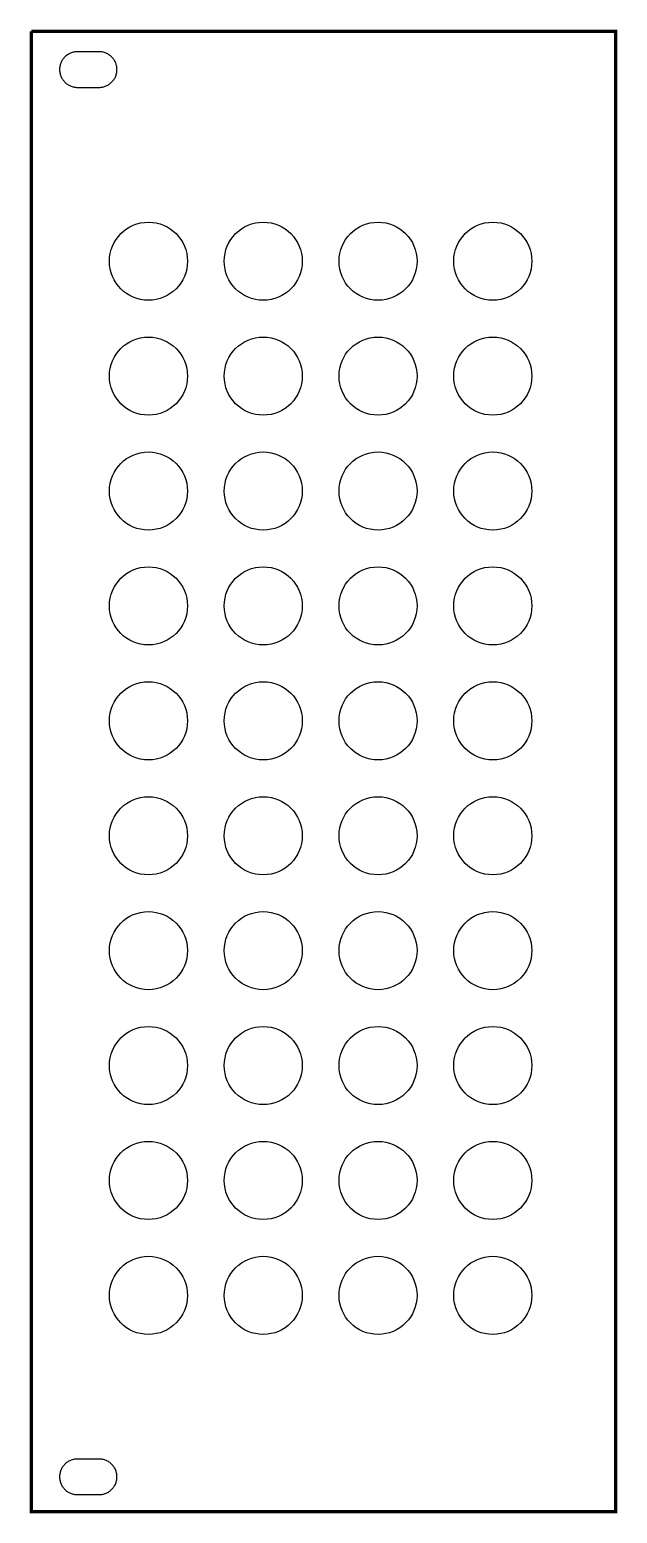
# Model space of a CAD drawing. Header units: millimetres. Extents: x 0 to 51, y -129 to 0.
import ezdxf

# ---------------------------------------------------------------- set-up
doc = ezdxf.new("R2010")
doc.units = ezdxf.units.MM
doc.layers.add('BoardOutLine', color=7, linetype='Continuous', true_color=0xff00ff)
doc.layers.add('Multi-Layer', color=7, linetype='Continuous', true_color=0xc0c0c0)

msp = doc.modelspace()

# ---------------------------------------------------------------- linework, layer by layer
at = {"layer": 'BoardOutLine', "const_width": 0.30000000000000004}
msp.add_lwpolyline([(0, 0), (50.900939801879645, 0), (50.900939801879645, -128.81887223774447), (-0.0007366014732497206, -128.81887223774447), (-0.0007366014732497206, 0)], dxfattribs=at)
at = {"layer": 'Multi-Layer'}
for points in [[(5.986385572771155, -1.7719583439167081), (5.90911861823713, -1.7700279400559111), (4.010109220218396, -1.7700279400559111), (3.9328422656845987, -1.7719583439167081), (3.855778511557105, -1.7777241554482544), (3.779095758191602, -1.7873507747015083), (3.7029718059437755, -1.800762001524049), (3.6276352552705475, -1.8179578359156494), (3.553238506476987, -1.8388874777749606), (3.479984759969625, -1.863500127000293), (3.4080264160528486, -1.8917449834899571), (3.3375920751842614, -1.9235204470409144), (3.2688087376176327, -1.9587757175513616), (3.2018796037592665, -1.9974345948691052), (3.136957073914232, -2.0393700787401485), (3.074193548387143, -2.084480568961112), (3.0137922275845312, -2.132664465328844), (2.9558293116587038, -2.183794767589575), (2.9005080010159645, -2.2377698755398114), (2.84792989585992, -2.294411988823981), (2.798272796545575, -2.3536195072390456), (2.751587503175074, -2.4152400304800494), (2.708051816103648, -2.4790957581915336), (2.667767335534677, -2.5450342900685428), (2.6307848615698504, -2.6129032258064626), (2.597256794513555, -2.682550165100338), (2.567233934467936, -2.7537465074930196), (2.5408178816356894, -2.8263906527812424), (2.5180340360681157, -2.9002286004572397), (2.4989585979172944, -2.975133350266674), (2.4836423672846877, -3.0508763017526235), (2.47213614427244, -3.1273050546100194), (2.4644399288798695, -3.204216408432899), (2.4605791211582755, -3.2814071628142756), (2.4605791211582755, -3.3586741173483006), (2.4644399288798695, -3.4358648717296774), (2.47213614427244, -3.512776225552443), (2.4836423672846877, -3.5892049784099527), (2.4989585979172944, -3.6649479298957885), (2.5180340360681157, -3.7398526797053364), (2.5408178816356894, -3.813690627381334), (2.567233934467936, -3.8863347726695565), (2.597256794513555, -3.9575311150622383), (2.6307848615698504, -4.0271780543561135), (2.667767335534677, -4.095046990094033), (2.708051816103648, -4.1609855219710425), (2.751587503175074, -4.224841249682527), (2.798272796545575, -4.286461772923531), (2.84792989585992, -4.345669291338595), (2.9005080010159645, -4.402311404622765), (2.9558293116587038, -4.456286512573001), (3.0137922275845312, -4.5074168148336184), (3.074193548387143, -4.55560071120135), (3.136957073914232, -4.600711201422428), (3.2018796037592665, -4.642646685293357), (3.2688087376176327, -4.681305562611101), (3.3375920751842614, -4.716560833121662), (3.4080264160528486, -4.748336296672505), (3.479984759969625, -4.776581153162283), (3.553238506476987, -4.8011938023876155), (3.6276352552705475, -4.822123444246813), (3.7029718059437755, -4.839319278638527), (3.779095758191602, -4.852730505460954), (3.855778511557105, -4.862357124714322), (3.9328422656845987, -4.868122936245868), (4.010109220218396, -4.870053340106665), (5.90911861823713, -4.870053340106665), (5.986385572771155, -4.868122936245868), (6.063449326898649, -4.862357124714322), (6.140132080264152, -4.852730505460954), (6.216256032512206, -4.839319278638527), (6.291592583185206, -4.822123444246813), (6.365989331978767, -4.8011938023876155), (6.439243078486129, -4.776581153162283), (6.511201422402905, -4.748336296672505), (6.581635763271493, -4.716560833121662), (6.650419100838349, -4.681305562611101), (6.7173482346964875, -4.642646685293357), (6.782270764541522, -4.600711201422428), (6.845034290068611, -4.55560071120135), (6.905435610871223, -4.5074168148336184), (6.96339852679705, -4.456286512573001), (7.018719837439789, -4.402311404622765), (7.071297942595834, -4.345669291338595), (7.120955041910179, -4.286461772923531), (7.16764033528068, -4.224841249682527), (7.211176022352106, -4.1609855219710425), (7.251460502921077, -4.095046990094033), (7.288442976885904, -4.0271780543561135), (7.321971043942199, -3.9575311150622383), (7.351993903987818, -3.8863347726695565), (7.378409956819837, -3.813690627381334), (7.401193802387638, -3.7398526797053364), (7.42026924053846, -3.6649479298957885), (7.435585471171066, -3.5892049784099527), (7.447091694183314, -3.512776225552443), (7.454787909575884, -3.4358648717296774), (7.4586487172974785, -3.3586741173483006), (7.4586487172974785, -3.2814071628142756), (7.454787909575884, -3.204216408432899), (7.447091694183314, -3.1273050546100194), (7.435585471171066, -3.0508763017526235), (7.42026924053846, -2.975133350266674), (7.401193802387638, -2.9002286004572397), (7.378409956819837, -2.8263906527812424), (7.351993903987818, -2.7537465074930196), (7.321971043942199, -2.682550165100338), (7.288442976885904, -2.6129032258064626), (7.251460502921077, -2.5450342900685428), (7.211176022352106, -2.4790957581915336), (7.16764033528068, -2.4152400304800494), (7.120955041910179, -2.3536195072390456), (7.071297942595834, -2.294411988823981), (7.018719837439789, -2.2377698755398114), (6.96339852679705, -2.183794767589575), (6.905435610871223, -2.132664465328844), (6.845034290068611, -2.084480568961112), (6.782270764541522, -2.0393700787401485), (6.7173482346964875, -1.9974345948691052), (6.650419100838349, -1.9587757175513616), (6.581635763271493, -1.9235204470409144), (6.511201422402905, -1.8917449834899571), (6.439243078486129, -1.863500127000293), (6.365989331978767, -1.8388874777749606), (6.291592583185206, -1.8179578359156494), (6.216256032512206, -1.800762001524049), (6.140132080264152, -1.7873507747015083), (6.063449326898649, -1.7777241554482544)], [(5.986385572771155, -124.24488188976386), (5.90911861823713, -124.24295148590295), (4.010109220218396, -124.24295148590295), (3.9328422656845987, -124.24488188976386), (3.855778511557105, -124.2506477012954), (3.779095758191602, -124.26027432054866), (3.7029718059437755, -124.27368554737109), (3.6276352552705475, -124.2908813817628), (3.553238506476987, -124.31181102362211), (3.479984759969625, -124.33642367284745), (3.4080264160528486, -124.36466852933711), (3.3375920751842614, -124.39644399288795), (3.2688087376176327, -124.43169926339851), (3.2018796037592665, -124.47035814071626), (3.136957073914232, -124.5122936245873), (3.074193548387143, -124.55740411480826), (3.0137922275845312, -124.605588011176), (2.9558293116587038, -124.65671831343673), (2.9005080010159645, -124.71069342138685), (2.84792989585992, -124.76733553467102), (2.798272796545575, -124.8265430530862), (2.751587503175074, -124.8881635763272), (2.708051816103648, -124.95201930403857), (2.667767335534677, -125.0179578359157), (2.6307848615698504, -125.0858267716535), (2.597256794513555, -125.15547371094749), (2.567233934467936, -125.22667005334017), (2.5408178816356894, -125.2993141986284), (2.5180340360681157, -125.37315214630439), (2.4989585979172944, -125.44805689611383), (2.4836423672846877, -125.52379984759966), (2.47213614427244, -125.60022860045717), (2.4644399288798695, -125.67713995427994), (2.4605791211582755, -125.75433070866131), (2.4605791211582755, -125.83159766319534), (2.4644399288798695, -125.90878841757683), (2.47213614427244, -125.9856997713996), (2.4836423672846877, -126.06212852425699), (2.4989585979172944, -126.13787147574294), (2.5180340360681157, -126.21277622555237), (2.5408178816356894, -126.28661417322837), (2.567233934467936, -126.3592583185166), (2.597256794513555, -126.43045466090928), (2.6307848615698504, -126.50010160020327), (2.667767335534677, -126.56797053594107), (2.708051816103648, -126.63390906781808), (2.751587503175074, -126.69776479552957), (2.798272796545575, -126.75938531877057), (2.84792989585992, -126.81859283718563), (2.9005080010159645, -126.8752349504698), (2.9558293116587038, -126.92921005842004), (3.0137922275845312, -126.98034036068077), (3.074193548387143, -127.0285242570485), (3.136957073914232, -127.07363474726947), (3.2018796037592665, -127.11557023114051), (3.2688087376176327, -127.15422910845825), (3.3375920751842614, -127.1894843789687), (3.4080264160528486, -127.22125984251966), (3.479984759969625, -127.24950469900932), (3.553238506476987, -127.27411734823465), (3.6276352552705475, -127.29504699009397), (3.7029718059437755, -127.31224282448568), (3.779095758191602, -127.3256540513081), (3.855778511557105, -127.33528067056136), (3.9328422656845987, -127.3410464820929), (4.010109220218396, -127.3429768859537), (5.90911861823713, -127.3429768859537), (5.986385572771155, -127.3410464820929), (6.063449326898649, -127.33528067056136), (6.140132080264152, -127.3256540513081), (6.216256032512206, -127.31224282448568), (6.291592583185206, -127.29504699009397), (6.365989331978767, -127.27411734823465), (6.439243078486129, -127.24950469900932), (6.511201422402905, -127.22125984251966), (6.581635763271493, -127.1894843789687), (6.650419100838349, -127.15422910845825), (6.7173482346964875, -127.11557023114051), (6.782270764541522, -127.07363474726947), (6.845034290068611, -127.0285242570485), (6.905435610871223, -126.98034036068077), (6.96339852679705, -126.92921005842004), (7.018719837439789, -126.8752349504698), (7.071297942595834, -126.81859283718563), (7.120955041910179, -126.75938531877057), (7.16764033528068, -126.69776479552957), (7.211176022352106, -126.63390906781808), (7.251460502921077, -126.56797053594107), (7.288442976885904, -126.50010160020327), (7.321971043942199, -126.43045466090928), (7.351993903987818, -126.3592583185166), (7.378409956819837, -126.28661417322837), (7.401193802387638, -126.21277622555237), (7.42026924053846, -126.13787147574294), (7.435585471171066, -126.06212852425699), (7.447091694183314, -125.9856997713996), (7.454787909575884, -125.90878841757683), (7.4586487172974785, -125.83159766319534), (7.4586487172974785, -125.75433070866131), (7.454787909575884, -125.67713995427994), (7.447091694183314, -125.60022860045717), (7.435585471171066, -125.52379984759966), (7.42026924053846, -125.44805689611383), (7.401193802387638, -125.37315214630439), (7.378409956819837, -125.2993141986284), (7.351993903987818, -125.22667005334017), (7.321971043942199, -125.15547371094749), (7.288442976885904, -125.0858267716535), (7.251460502921077, -125.0179578359157), (7.211176022352106, -124.95201930403857), (7.16764033528068, -124.8881635763272), (7.120955041910179, -124.8265430530862), (7.071297942595834, -124.76733553467102), (7.018719837439789, -124.71069342138685), (6.96339852679705, -124.65671831343673), (6.905435610871223, -124.605588011176), (6.845034290068611, -124.55740411480826), (6.782270764541522, -124.5122936245873), (6.7173482346964875, -124.47035814071626), (6.650419100838349, -124.43169926339851), (6.581635763271493, -124.39644399288795), (6.511201422402905, -124.36466852933711), (6.439243078486129, -124.33642367284745), (6.365989331978767, -124.31181102362211), (6.291592583185206, -124.2908813817628), (6.216256032512206, -124.27368554737109), (6.140132080264152, -124.26027432054866), (6.063449326898649, -124.2506477012954)]]:
    msp.add_lwpolyline(points, close=True, dxfattribs=at)
for centre in [(10.200508001015919, -20.000076200152307), (20.20050800101592, -20.000076200152307), (30.20050800101592, -20.000076200152307), (40.200508001016146, -20.000076200152307), (10.200508001015919, -30.00007620015242), (20.20050800101592, -30.00007620015242), (30.20050800101592, -30.00007620015242), (40.200508001016146, -30.00007620015242), (10.200508001015919, -40.00007620015242), (20.20050800101592, -40.00007620015242), (30.20050800101592, -40.00007620015242), (40.200508001016146, -40.00007620015242), (10.200508001015919, -50.00007620015242), (20.20050800101592, -50.00007620015242), (30.20050800101592, -50.00007620015242), (40.200508001016146, -50.00007620015242), (10.200508001015919, -60.00007620015242), (20.20050800101592, -60.00007620015242), (30.20050800101592, -60.00007620015242), (40.200508001016146, -60.00007620015242), (10.200508001015919, -70.00007620015231), (20.20050800101592, -70.00007620015231), (30.20050800101592, -70.00007620015231), (40.200508001016146, -70.00007620015231), (10.200508001015919, -80.00007620015242), (20.20050800101592, -80.00007620015242), (30.20050800101592, -80.00007620015242), (40.200508001016146, -80.00007620015242), (10.200508001015919, -90.00007620015242), (20.20050800101592, -90.00007620015242), (30.20050800101592, -90.00007620015242), (40.200508001016146, -90.00007620015242), (10.200508001015919, -100.00007620015242), (20.20050800101592, -100.00007620015242), (30.20050800101592, -100.00007620015242), (40.200508001016146, -100.00007620015242), (10.200508001015919, -110.00007620015231), (20.20050800101592, -110.00007620015231), (30.20050800101592, -110.00007620015231), (40.200508001016146, -110.00007620015231)]:
    msp.add_circle(centre, 3.4000000000000004, dxfattribs=at)

doc.saveas('drawing.dxf')
